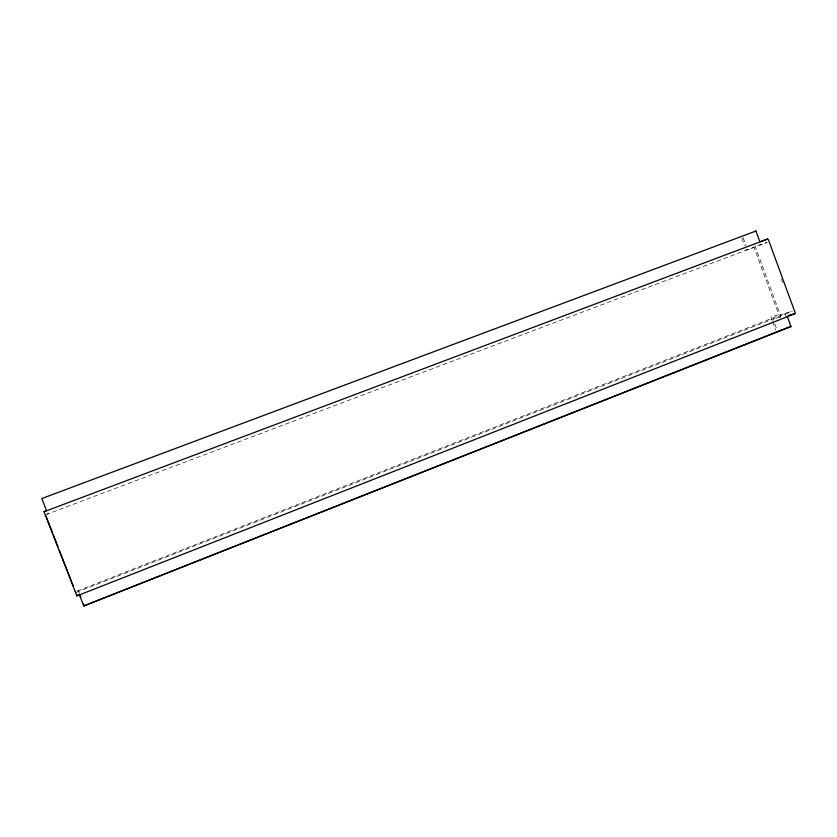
<?xml version="1.0" encoding="UTF-8"?>
<svg xmlns="http://www.w3.org/2000/svg" width="837" height="837" viewBox="0 0 837 837"><rect width="100%" height="100%" fill="white"/><g stroke="black" fill="none" stroke-linecap="round" stroke-linejoin="round"><path stroke-width="0.63" stroke-dasharray="4.18 3.14" d="M77.527 590.953L785.294 313.101L792.336 311.374A1.465 0.732 67.8 0 0 792.691 310.851M76.062 592.408L792.336 311.374M45.721 514.703L767.037 242.385L760.289 244.959A1.454 0.711 70.1 0 1 759.504 244.55M47.207 514.159L48.127 513.792L47.929 512.788M780.429 317.223L773.681 318.845A1.423 0.68 67.8 0 0 773.44 320.132M78.008 590.472L79.463 593.527M743.12 237.624L746.123 245.796M774.78 323.814L776.914 329.621M741.875 238.168L744.522 245.356M772.08 320.383L771.201 317.997A1.412 0.68 67.9 0 1 771.379 316.512L778.075 314.869A1.433 0.691 67.9 0 0 778.264 313.352L754.524 248.694A1.433 0.691 70 0 0 753.384 247.595L746.96 250.043A1.423 0.68 70.1 0 1 745.882 249.049M772.52 321.575L775.585 329.914M781.266 279.066L782.574 282.624M785.661 316.156L785.096 314.628A1.454 0.711 67.8 0 1 785.294 313.101M754.838 245.492L780.618 315.716A1.433 0.701 67.8 0 1 780.67 317.024"/><path stroke-width="1.26" d="M44.026 511.752L76.889 595.913L794.773 313.791A1.475 0.732 67.7 0 0 794.993 312.232L768.586 240.219A1.475 0.732 70.2 0 0 767.393 239.089L44.026 511.752L46.453 510.633L41.85 498.538L755.937 231.033L759.452 240.606A1.454 0.722 70.2 0 0 760.624 241.715L767.393 239.089M79.369 594.709L83.784 605.967L789.584 326.848M76.889 595.913L78.103 594.668M754.618 231.567L755.937 231.033M83.784 605.967L790.986 326.545L787.491 317.014A1.454 0.711 67.7 0 1 787.335 316.009M788.559 315.277L789.448 315.068M790.327 314.858L794.773 313.791M789.751 326.817L790.986 326.545M75.748 592.094L75.372 591.341M80.132 595.243L80.802 596.959M83.48 603.833L84.15 605.549M49.749 525.709L45.993 516.063M50.199 526.871L52.49 532.719M53.401 535.052L57.962 546.739M59.322 550.244L60.693 553.749M61.153 554.91L63.884 561.909M64.344 563.081L67.525 571.242M67.985 572.414L71.626 581.736M72.076 582.897L73.447 586.392"/></g></svg>
